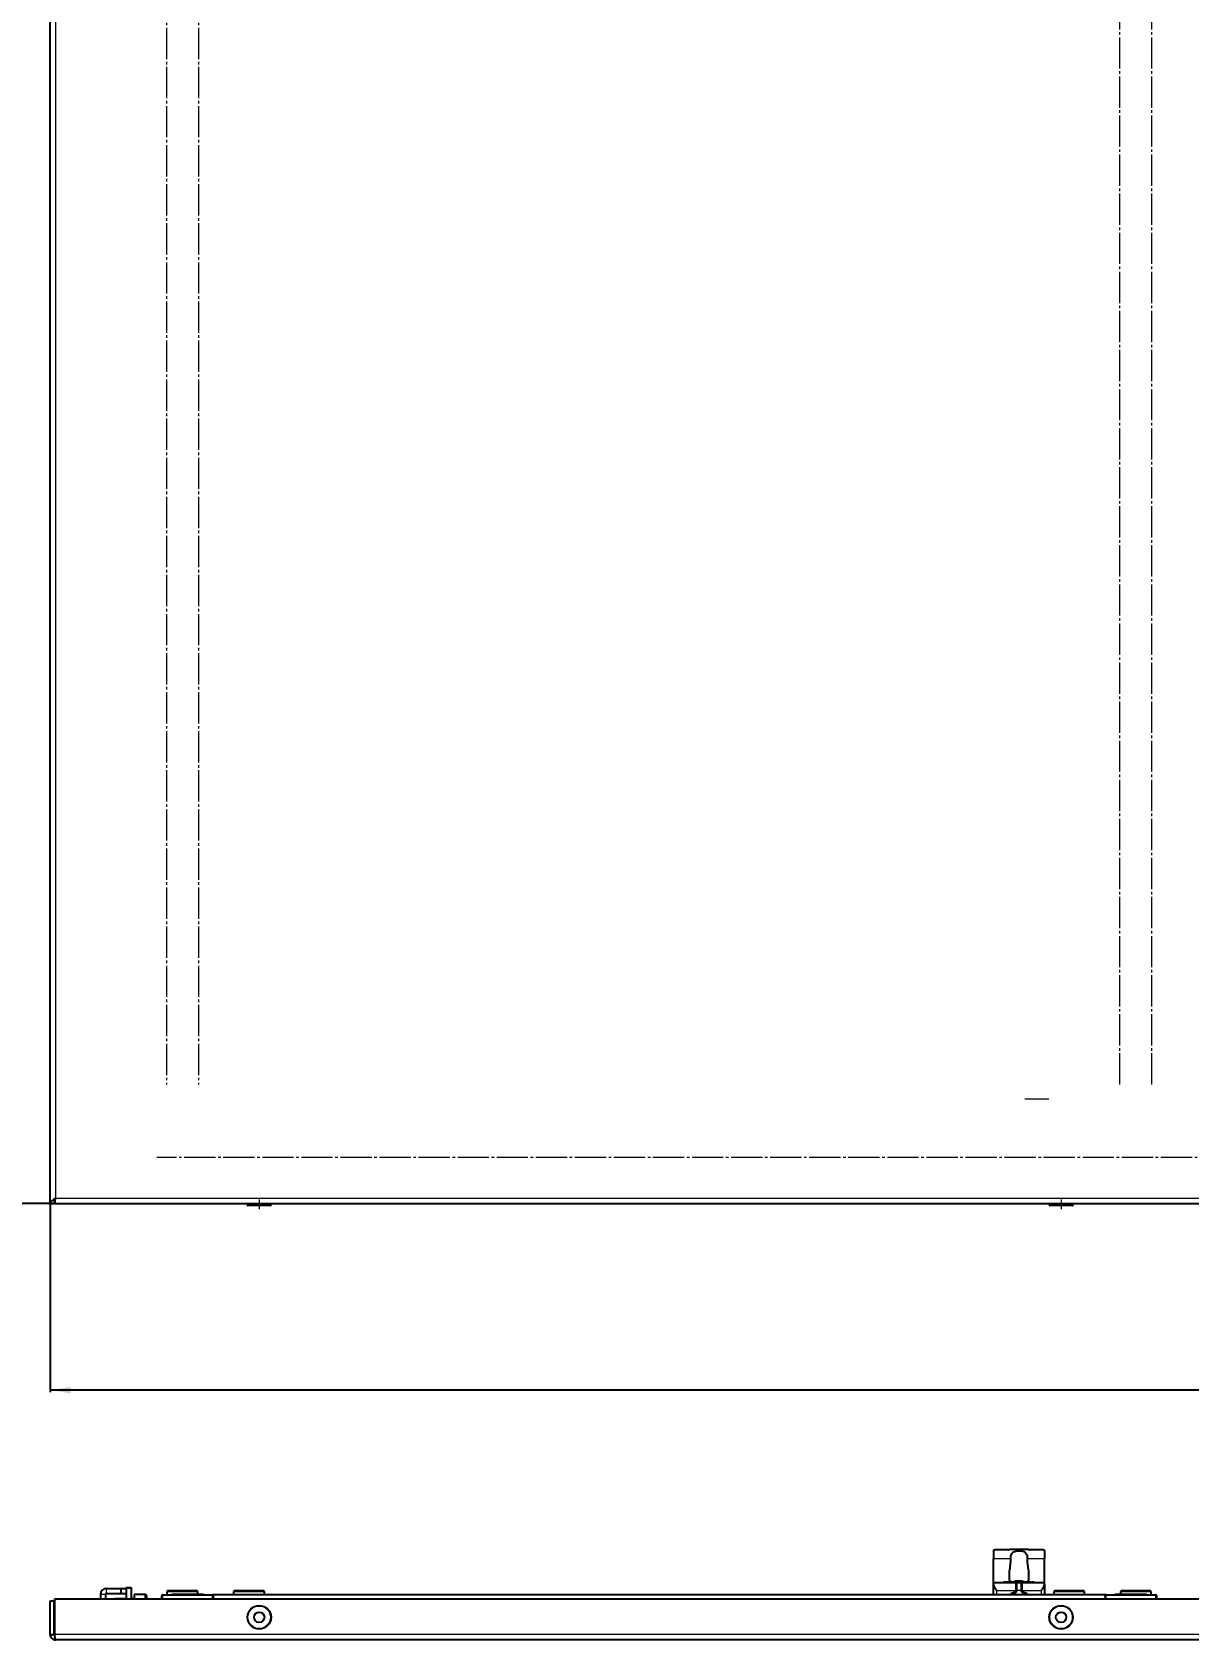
# Model space of a CAD drawing. Header units: millimetres. Extents: x -1161 to 1836, y -465 to 1013.
# Drawn here: x 633 to 1197, y -445 to 339 of the extents above; entities that cross this region are included whole.
import ezdxf

# ---------------------------------------------------------------- set-up
doc = ezdxf.new("R2010")
doc.units = ezdxf.units.MM
doc.linetypes.add('SLD-Осевая', pattern=[19.05, 15.24, -1.27, 1.27, -1.27])
doc.linetypes.add('SLD-Сплошная', pattern=[0])
doc.layers.add('FORMAT', color=7, linetype='SLD-Сплошная')
doc.styles.add('SLDTEXTSTYLE0', font='GOTHICI.TTF', dxfattribs={"width": 0.913})
doc.styles.add('SLDTEXTSTYLE1', font='GOTHIC.TTF', dxfattribs={"width": 0.913})
doc.dimstyles.new('SLDDIMSTYLE0', dxfattribs={"dimtxt": 20, "dimasz": 10, "dimexe": 0, "dimexo": 0.0625, "dimgap": 5, "dimtad": 2, "dimdec": 1, "dimrnd": 1e-09, "dimzin": 12, "dimdsep": 46, "dimtxsty": 'SLDTEXTSTYLE0', "dimsah": 1, "dimcen": 0.09, "dimadec": 0, "dimazin": 3, "dimtfac": 1, "dimtofl": 0, "dimtmove": 0, "dimatfit": 3, "dimfxl": 0, "dimfrac": 2, "dimtolj": 1, "dimtzin": 12, "dimarcsym": 0})

# ---------------------------------------------------------------- blocks, each defined once
blk = doc.blocks.new('_D_1')
at = {"layer": 'FORMAT'}
for p, q in [((643.82, 722.78), (582.53, 722.78)), ((583.53, 722.78), (583.53, -232.22)), ((643.82, -232.22), (582.53, -232.22))]:
    blk.add_line(p, q, dxfattribs=at)
for points in [[(583.53, 722.78), (581.99, 712.78), (585.06, 712.78)], [(583.53, -232.22), (585.06, -222.22), (581.99, -222.22)]]:
    blk.add_solid(points, dxfattribs=at)
at = {"layer": 'FORMAT', "insert": (557.98, 223.11), "char_height": 20, "attachment_point": 1, "rotation": 90, "style": 'SLDTEXTSTYLE1'}
blk.add_mtext('955', dxfattribs=at)
blk = doc.blocks.new('_D_2')
at = {"layer": 'FORMAT'}
for p, q in [((641.53, -232.23), (641.53, -324.22)), ((1835.53, -232.23), (1835.53, -324.22)), ((1835.53, -323.22), (641.53, -323.22))]:
    blk.add_line(p, q, dxfattribs=at)
for points in [[(641.53, -323.22), (651.53, -324.76), (651.53, -321.69)], [(1835.53, -323.22), (1825.53, -321.69), (1825.53, -324.76)]]:
    blk.add_solid(points, dxfattribs=at)
at = {"layer": 'FORMAT', "insert": (1208.98, -297.68), "char_height": 20, "attachment_point": 1, "style": 'SLDTEXTSTYLE1'}
blk.add_mtext('1194', dxfattribs=at)

msp = doc.modelspace()

# ---------------------------------------------------------------- linework, layer by layer
at = {"color": 7, "linetype": 'SLD-Сплошная', "lineweight": 25}
for p, q in [((641.53, -232.22), (641.53, 722.78)), ((641.53, -232.22), (643.53, -232.22)), ((643.83, -232.22), (643.83, -230.52)), ((643.83, -232.22), (1234.23, -232.22)), ((737.78, -232.22), (737.78, -232.97)), ((749.03, -233.22), (738.03, -233.22)), ((749.28, -232.97), (749.28, -232.22)), ((1128.78, -232.22), (1128.78, -232.97)), ((1131.52, -233.22), (1129.03, -233.22)), ((1140.03, -233.22), (1131.52, -233.22)), ((1140.28, -232.97), (1140.28, -232.22)), ((1101.53, -401.61), (1101.53, -405.45)), ((1101.53, -416.95), (1101.53, -405.45)), ((1108.55, -401.05), (1103.03, -401.05)), ((1109.44, -401), (1108.92, -401.01)), ((1118.63, -400.95), (1109.44, -400.95)), ((1119.15, -401.01), (1118.63, -400.99)), ((1125.03, -401.05), (1119.51, -401.05)), ((1126.53, -401.61), (1126.53, -405.45)), ((1126.53, -416.95), (1126.53, -405.45)), ((1109.18, -412.73), (1109.18, -415.32)), ((1118.88, -415.32), (1118.88, -412.73)), ((666.08, -422.9), (666.08, -424.95)), ((668.58, -422.9), (668.58, -424.95)), ((669.08, -419.9), (676.08, -419.9)), ((669.08, -422.4), (676.08, -422.4)), ((676.08, -419.9), (676.08, -422.4)), ((676.08, -419.9), (678.08, -419.9)), ((676.08, -422.4), (678.08, -422.4)), ((678.58, -419.94), (678.08, -419.9)), ((678.58, -419.4), (681.08, -419.4)), ((678.58, -419.9), (678.58, -419.4)), ((678.58, -419.9), (678.58, -424.95)), ((681.08, -419.4), (681.08, -419.9)), ((681.08, -419.9), (681.08, -424.95)), ((687.98, -422.9), (682.58, -422.9)), ((682.58, -422.9), (682.58, -424.95)), ((696.03, -424.95), (696.03, -423.25)), ((696.33, -422.95), (720.73, -422.95)), ((699.03, -420.95), (698.53, -421.45)), ((698.53, -421.45), (698.53, -422.95)), ((713.53, -421.45), (698.53, -421.45)), ((699.03, -420.95), (713.03, -420.95)), ((700.89, -422.75), (700.89, -422.95)), ((704.7, -422.75), (704.7, -422.95)), ((704.7, -422.75), (705.5, -422.75)), ((705.5, -422.75), (705.5, -422.95)), ((705.5, -422.75), (707.37, -422.75)), ((706.83, -422.75), (706.83, -422.72)), ((707.37, -422.75), (707.37, -422.95)), ((707.37, -422.75), (708.42, -422.75)), ((708.42, -422.75), (708.42, -422.95)), ((708.42, -422.75), (709.82, -422.75)), ((709.99, -422.72), (709.99, -422.95)), ((710.08, -422.75), (710.08, -422.95)), ((710.08, -422.75), (711.43, -422.75)), ((711.43, -422.75), (711.43, -422.95)), ((711.43, -422.75), (713.42, -422.75)), ((713.53, -421.45), (713.03, -420.95)), ((713.42, -422.75), (713.42, -422.95)), ((713.42, -422.75), (716.38, -422.75)), ((713.53, -422.75), (713.53, -421.45)), ((716.38, -422.75), (716.38, -422.95)), ((1156.03, -422.95), (721.03, -422.95)), ((721.03, -422.95), (721.03, -423.25)), ((721.03, -423.25), (721.03, -423.89)), ((731.53, -420.95), (731.03, -421.45)), ((731.03, -421.45), (731.03, -422.95)), ((746.03, -421.45), (731.03, -421.45)), ((731.53, -420.95), (745.53, -420.95)), ((746.03, -421.45), (745.53, -420.95)), ((746.03, -422.95), (746.03, -421.45)), ((1101.53, -417.82), (1101.53, -416.95)), ((1101.53, -416.95), (1115.03, -416.95)), ((1101.53, -422.95), (1101.53, -417.82)), ((1106.41, -416.85), (1106.41, -416.95)), ((1106.55, -416.85), (1106.55, -416.95)), ((1106.67, -416.85), (1106.67, -416.95)), ((1107.48, -416.85), (1106.67, -416.85)), ((1107.48, -416.85), (1107.48, -416.95)), ((1107.63, -416.85), (1107.63, -416.95)), ((1107.75, -416.85), (1107.75, -416.95)), ((1108.09, -416.85), (1108.09, -416.95)), ((1108.27, -416.85), (1108.27, -416.95)), ((1108.8, -416.85), (1108.8, -416.95)), ((1109.28, -416.85), (1109.28, -416.95)), ((1109.45, -416.85), (1109.45, -416.95)), ((1109.91, -416.85), (1109.91, -416.95)), ((1110.05, -416.85), (1110.05, -416.95)), ((1110.17, -416.85), (1110.17, -416.95)), ((1110.48, -416.85), (1110.48, -416.95)), ((1111.76, -416.85), (1110.64, -416.85)), ((1111.76, -416.85), (1111.76, -416.95)), ((1111.9, -416.85), (1111.9, -416.95)), ((1112.09, -416.85), (1112.09, -416.95)), ((1112.1, -416.85), (1112.1, -416.95)), ((1112.69, -416.85), (1112.1, -416.85)), ((1112.53, -416.44), (1112.52, -416.39)), ((1112.69, -416.85), (1112.69, -416.95)), ((1113.59, -416.85), (1113.02, -416.85)), ((1113.03, -416.95), (1115.03, -416.95)), ((1113.03, -420.95), (1113.03, -416.95)), ((1113.03, -420.95), (1113.03, -420.98)), ((1113.08, -416.35), (1113.08, -416.32)), ((1113.59, -416.85), (1113.59, -416.95)), ((1113.6, -416.85), (1113.6, -416.95)), ((1113.6, -416.85), (1113.78, -416.85)), ((1113.78, -416.85), (1113.78, -416.85)), ((1113.78, -416.85), (1113.78, -416.95)), ((1113.8, -416.85), (1113.8, -416.95)), ((1113.95, -416.85), (1113.95, -416.95)), ((1114.75, -416.85), (1113.95, -416.85)), ((1114.54, -416.62), (1114.55, -416.32)), ((1114.75, -416.62), (1114.78, -416.39)), ((1114.75, -416.85), (1114.75, -416.95)), ((1114.89, -416.85), (1114.89, -416.95)), ((1115.01, -416.85), (1115.01, -416.95)), ((1115.01, -416.88), (1115.35, -416.87)), ((1115.03, -416.95), (1115.03, -420.95)), ((1115.03, -420.98), (1115.03, -420.95)), ((1115.44, -416.85), (1115.44, -416.95)), ((1115.53, -416.95), (1126.53, -416.95)), ((1115.57, -416.85), (1115.57, -416.95)), ((1115.93, -416.85), (1115.93, -416.95)), ((1116.19, -416.85), (1116.19, -416.95)), ((1116.31, -416.85), (1116.31, -416.95)), ((1116.45, -416.85), (1116.45, -416.95)), ((1116.57, -416.85), (1116.57, -416.95)), ((1117, -416.85), (1117, -416.95)), ((1117.03, -416.85), (1117, -416.85)), ((1117.04, -416.85), (1117.04, -416.95)), ((1117.07, -416.85), (1117.07, -416.95)), ((1117.24, -416.85), (1117.24, -416.95)), ((1117.59, -416.85), (1117.59, -416.95)), ((1118.08, -416.85), (1118.08, -416.95)), ((1118.27, -416.85), (1118.27, -416.95)), ((1118.62, -416.85), (1118.62, -416.95)), ((1118.77, -416.85), (1118.77, -416.95)), ((1119.83, -416.85), (1118.77, -416.85)), ((1119.83, -416.85), (1119.83, -416.95)), ((1120.14, -416.85), (1120.14, -416.95)), ((1120.31, -416.85), (1120.31, -416.95)), ((1120.68, -416.85), (1120.68, -416.95)), ((1121.44, -416.85), (1120.68, -416.85)), ((1121.44, -416.85), (1121.44, -416.95)), ((1126.53, -417.82), (1126.53, -416.95)), ((1126.53, -417.82), (1126.53, -422.95)), ((1131.53, -420.95), (1131.03, -421.45)), ((1131.03, -421.45), (1131.03, -422.95)), ((1146.03, -421.45), (1131.03, -421.45)), ((1131.53, -420.95), (1145.53, -420.95)), ((1146.03, -421.45), (1145.53, -420.95)), ((1146.03, -422.95), (1146.03, -421.45)), ((1156.03, -422.95), (1156.03, -423.25)), ((1156.03, -423.89), (1156.03, -423.25)), ((1156.33, -422.95), (1180.73, -422.95)), ((1160.68, -422.75), (1160.68, -422.95)), ((1160.68, -422.75), (1161.03, -422.75)), ((1161.03, -422.75), (1161.03, -422.95)), ((1161.03, -422.75), (1161.28, -422.75)), ((1161.28, -422.75), (1161.28, -422.95)), ((1161.28, -422.75), (1161.39, -422.75)), ((1161.39, -422.75), (1161.39, -422.95)), ((1162.42, -422.75), (1162.42, -422.95)), ((1162.42, -422.75), (1163.07, -422.75)), ((1163.09, -422.75), (1163.09, -422.95)), ((1163.09, -422.75), (1163.43, -422.75)), ((1163.43, -422.75), (1163.43, -422.95)), ((1164.03, -420.95), (1163.53, -421.45)), ((1163.53, -421.45), (1163.53, -422.75)), ((1178.53, -421.45), (1163.53, -421.45)), ((1164.03, -420.95), (1178.03, -420.95)), ((1166.75, -422.95), (1166.75, -422.72)), ((1166.88, -422.75), (1167.66, -422.75)), ((1167.66, -422.75), (1167.66, -422.95)), ((1167.66, -422.75), (1168.46, -422.75)), ((1168.46, -422.75), (1168.46, -422.95)), ((1168.46, -422.75), (1168.94, -422.75)), ((1168.94, -422.75), (1168.94, -422.95)), ((1168.94, -422.75), (1170.33, -422.75)), ((1169.97, -422.72), (1169.97, -422.75)), ((1170.33, -422.75), (1170.33, -422.95)), ((1170.33, -422.75), (1171.38, -422.75)), ((1171.38, -422.75), (1171.38, -422.95)), ((1172.42, -422.75), (1172.42, -422.95)), ((1172.42, -422.75), (1174.39, -422.75)), ((1174.39, -422.75), (1174.39, -422.95)), ((1174.39, -422.75), (1176.38, -422.75)), ((1176.38, -422.75), (1176.38, -422.95)), ((1178.53, -421.45), (1178.03, -420.95)), ((1178.53, -422.95), (1178.53, -421.45)), ((1181.03, -423.25), (1181.03, -424.95)), ((641.53, -425.95), (643.53, -425.95)), ((641.53, -442.35), (641.53, -425.95)), ((643.53, -442.35), (643.53, -425.95)), ((643.83, -442.35), (643.83, -424.95)), ((643.83, -424.95), (1234.23, -424.95)), ((673.14, -424.9), (673.09, -424.95)), ((678.58, -424.9), (673.14, -424.9)), ((673.14, -424.9), (673.14, -424.95)), ((682.33, -424.9), (681.08, -424.9)), ((688.58, -423.5), (688.58, -424.95)), ((721.03, -423.89), (721.03, -424.95)), ((1156.03, -423.89), (1156.03, -424.95)), ((641.53, -442.35), (643.53, -442.35)), ((1233.93, -444.95), (644.13, -444.95))]:
    msp.add_line(p, q, dxfattribs=at)
at = {"color": 7, "linetype": 'SLD-Сплошная', "lineweight": 18}
for p, q in [((644.13, 720.18), (644.13, -229.62)), ((644.13, -229.62), (1233.93, -229.62)), ((737.78, -232.97), (749.28, -232.97)), ((1128.78, -232.97), (1131.39, -232.97)), ((1131.39, -232.97), (1140.28, -232.97)), ((1109.94, -405.45), (1101.53, -405.45)), ((1126.53, -405.45), (1118.12, -405.45)), ((668.58, -422.9), (666.08, -422.9)), ((669.08, -422.4), (669.08, -419.9)), ((681.08, -419.9), (678.58, -419.9)), ((687.98, -424.95), (687.98, -422.9)), ((696.33, -423.25), (696.03, -423.25)), ((696.33, -422.95), (696.33, -423.25)), ((696.33, -423.25), (696.33, -424.95)), ((720.73, -423.25), (696.33, -423.25)), ((702.13, -422.75), (702.13, -422.95)), ((720.73, -422.95), (720.73, -423.25)), ((721.03, -423.25), (720.73, -423.25)), ((720.73, -424.95), (720.73, -423.25)), ((1103.03, -420.95), (1103.03, -422.95)), ((1103.03, -420.95), (1112.53, -420.95)), ((1110.64, -416.85), (1110.64, -416.95)), ((1112.17, -421.46), (1112.31, -421.94)), ((1112.53, -420.95), (1112.53, -416.95)), ((1112.53, -420.95), (1113.03, -420.95)), ((1112.53, -420.98), (1112.53, -420.95)), ((1112.53, -420.98), (1113.03, -420.98)), ((1115.03, -420.95), (1113.03, -420.95)), ((1115.03, -420.95), (1115.53, -420.95)), ((1115.03, -420.98), (1115.53, -420.98)), ((1115.53, -416.95), (1115.53, -420.95)), ((1115.53, -420.95), (1115.53, -420.98)), ((1115.53, -420.95), (1125.03, -420.95)), ((1115.76, -421.94), (1115.89, -421.46)), ((1125.03, -422.95), (1125.03, -420.95)), ((1156.33, -423.25), (1156.03, -423.25)), ((1156.33, -423.25), (1156.33, -422.95)), ((1180.73, -423.25), (1156.33, -423.25)), ((1156.33, -423.25), (1156.33, -424.95)), ((1165.16, -422.75), (1165.16, -422.95)), ((1180.73, -422.95), (1180.73, -423.25)), ((1180.73, -424.95), (1180.73, -423.25)), ((1181.03, -423.25), (1180.73, -423.25)), ((682.33, -424.95), (682.33, -424.9)), ((1234.23, -442.35), (643.83, -442.35))]:
    msp.add_line(p, q, dxfattribs=at)
at = {"color": 7, "linetype": 'SLD-Сплошная', "lineweight": 25, "flags": 128}
for points in [[(643.83, -430.93), (643.67, -431.2), (643.53, -431.45)], [(643.53, -435.45), (643.71, -433.83), (643.83, -433.35)], [(643.83, -437.55), (643.71, -437.06), (643.53, -435.45)], [(643.53, -439.45), (643.67, -439.7), (643.83, -439.96)]]:
    msp.add_lwpolyline(points, dxfattribs=at)
at = {"color": 7, "linetype": 'SLD-Сплошная', "lineweight": 18, "flags": 128}
for points in [[(643.83, -431.52), (643.54, -432.11), (643.53, -432.13)], [(643.53, -438.76), (643.54, -438.78), (643.83, -439.37)]]:
    msp.add_lwpolyline(points, dxfattribs=at)
at = {"color": 7, "linetype": 'SLD-Сплошная', "lineweight": 25}
for centre, radius in [((743.53, -433.95), 5.75), ((1134.53, -433.95), 5.75), ((743.53, -433.95), 2.5), ((1134.53, -433.95), 2.5)]:
    msp.add_circle(centre, radius, dxfattribs=at)
at = {"color": 7, "linetype": 'SLD-Сплошная', "lineweight": 18}
for centre in [(743.53, -433.95), (1134.53, -433.95)]:
    msp.add_circle(centre, 5.5, dxfattribs=at)
at = {"color": 7, "linetype": 'SLD-Сплошная', "lineweight": 25}
for centre, radius, start, end in [((738.03, -232.97), 0.25, 180, 270), ((749.03, -232.97), 0.25, 270, 0), ((1129.03, -232.97), 0.25, 180, 270), ((1140.03, -232.97), 0.25, 270, 0), ((669.08, -422.9), 3, 90, 180), ((669.08, -422.9), 0.5, 90, 180), ((678.08, -422.9), 0.5, 0, 90), ((687.98, -423.5), 0.6, 0, 90), ((696.33, -423.25), 0.3, 90, 180), ((720.73, -423.25), 0.3, 0, 90), ((1114.03, -427.95), 6.25, 106.01339, 126.8699), ((1114.03, -424.25), 8, 100.36105, 108.44798), ((1114.03, -424.2), 7.96, 100.89077, 108.04758), ((1111.72, -417.25), 0.629, 75.56061, 104.43939), ((1114.1, -422.66), 6.42, 102.43439, 110.29863), ((1112.03, -420.98), 1, 286.01339, 0), ((1113.27, -420.1), 3.79, 92.89181, 101.41741), ((1113.78, -423.86), 7.54, 92.0538, 98.08286), ((1113.01, -416.84), 0.529, 72.04531, 81.62058), ((1113.3, -420.67), 4.35, 79.33098, 87.2142), ((1114.76, -420.67), 4.35, 92.7858, 100.66902), ((1110.78, -417.37), 3.47, 12.23422, 16.46564), ((1114.71, -423.88), 7.26, 85.75775, 94.24225), ((1114.28, -423.87), 7.56, 85.34019, 87.94363), ((1115.07, -416.91), 0.598, 99.01037, 119.47613), ((1113.91, -418.57), 2.34, 55.39631, 68.27823), ((1114.79, -420.1), 3.79, 78.58259, 87.10819), ((1116.03, -420.98), 1, 180, 253.98661), ((1114.03, -424.25), 8, 70.1778, 79.63895), ((1114.03, -427.95), 6.25, 53.1301, 73.98661), ((1156.33, -423.25), 0.3, 90, 180), ((1180.73, -423.25), 0.3, 0, 90), ((682.33, -424.65), 0.25, 270, 0)]:
    msp.add_arc(centre, radius, start, end, dxfattribs=at)
at = {"color": 7, "linetype": 'SLD-Сплошная', "lineweight": 18}
for centre, radius, start, end in [((1114.03, -427.95), 6.75, 106.01339, 132.20545), ((1112.03, -420.98), 0.5, 286.01339, 0), ((1116.03, -420.98), 0.5, 180, 253.98661), ((1114.03, -427.95), 6.75, 47.79455, 73.98661)]:
    msp.add_arc(centre, radius, start, end, dxfattribs=at)
at = {"color": 7, "linetype": 'SLD-Сплошная', "lineweight": 25}
for points, knots in [([(644.13, -229.62), (643.84, -229.81), (643.21, -230.21), (642.35, -230.84), (641.67, -231.52), (641.58, -231.98), (641.53, -232.22)], [0, 0, 0, 0, 0.211353, 0.466168, 0.72109, 1, 1, 1, 1]), ([(644.13, -229.62), (643.99, -230), (643.77, -230.63), (643.57, -231.49), (643.54, -231.98), (643.53, -232.22)], [0, 0, 0, 0, 0.4375, 0.71569, 1, 1, 1, 1]), ([(1103.03, -401.05), (1102.86, -401.05), (1102.53, -401.06), (1102.08, -401.12), (1101.74, -401.24), (1101.56, -401.41), (1101.54, -401.55), (1101.53, -401.61)], [0, 0, 0, 0, 0.2129, 0.425707, 0.640613, 0.853382, 1, 1, 1, 1]), ([(1108.55, -401.05), (1108.65, -401.04), (1108.78, -401.02), (1108.89, -401.01), (1108.92, -401.01)], [0, 0, 0, 0, 0.789403, 1, 1, 1, 1]), ([(1109.94, -405.45), (1109.89, -406.44), (1109.78, -408.59), (1109.26, -411.03), (1109.2, -412.34), (1109.18, -412.73)], [0, 0, 0, 0, 0.378823, 0.812228, 1, 1, 1, 1]), ([(1109.94, -405.45), (1109.96, -405.03), (1110, -404.2), (1110.36, -403.11), (1111.01, -402.3), (1111.94, -401.81), (1113.09, -401.57), (1114.42, -401.52), (1115.76, -401.69), (1116.89, -402.16), (1117.62, -402.96), (1118, -403.99), (1118.12, -404.86), (1118.12, -405.35), (1118.12, -405.45)], [0, 0, 0, 0, 0.088505, 0.177138, 0.262858, 0.344694, 0.430485, 0.525193, 0.625645, 0.723911, 0.812494, 0.894483, 0.978997, 1, 1, 1, 1]), ([(1118.88, -412.73), (1118.8, -411.82), (1118.62, -409.96), (1118.16, -407.37), (1118.13, -405.83), (1118.12, -405.45)], [0, 0, 0, 0, 0.417668, 0.852903, 1, 1, 1, 1]), ([(1119.15, -401.01), (1119.16, -401.01), (1119.27, -401.02), (1119.4, -401.04), (1119.51, -401.05)], [0, 0, 0, 0, 0.1619735, 1, 1, 1, 1]), ([(1126.53, -401.61), (1126.52, -401.53), (1126.49, -401.37), (1126.25, -401.21), (1125.89, -401.11), (1125.46, -401.06), (1125.16, -401.05), (1125.03, -401.05)], [0, 0, 0, 0, 0.205683, 0.411346, 0.618649, 0.832339, 1, 1, 1, 1]), ([(1109.18, -415.32), (1109.22, -415.59), (1109.31, -416.13), (1110.1, -416.59), (1111.09, -416.79), (1111.87, -416.83), (1112.15, -416.84)], [0, 0, 0, 0, 0.289157, 0.579411, 0.847533, 1, 1, 1, 1]), ([(1116.02, -416.85), (1116.46, -416.81), (1117.37, -416.74), (1118.32, -416.44), (1118.81, -415.95), (1118.86, -415.51), (1118.88, -415.32)], [0, 0, 0, 0, 0.258101, 0.532051, 0.800559, 1, 1, 1, 1]), ([(700.89, -422.75), (701.07, -422.75), (701.41, -422.75), (701.9, -422.75), (702.13, -422.75)], [0, 0, 0, 0, 0.5368, 1, 1, 1, 1]), ([(702.13, -422.75), (702.5, -422.75), (703.2, -422.75), (704.05, -422.75), (704.5, -422.75), (704.53, -422.75)], [0, 0, 0, 0, 0.522436, 0.975646, 1, 1, 1, 1]), ([(1101.53, -417.82), (1101.55, -417.99), (1101.61, -418.42), (1102.08, -419.37), (1102.61, -420.26), (1102.96, -420.83), (1103.03, -420.94), (1103.03, -420.95)], [0, 0, 0, 0, 0.19414, 0.485275, 0.898779, 0.996769, 1, 1, 1, 1]), ([(1106.55, -416.85), (1106.53, -416.85), (1106.49, -416.85), (1106.44, -416.85), (1106.41, -416.85), (1106.41, -416.85), (1106.41, -416.85)], [0, 0, 0, 0, 0.280836, 0.55925, 0.779182, 1, 1, 1, 1]), ([(1106.67, -416.85), (1106.67, -416.85), (1106.67, -416.85), (1106.64, -416.85), (1106.6, -416.85), (1106.57, -416.85), (1106.55, -416.85)], [0, 0, 0, 0, 0.280888, 0.559482, 0.77927, 1, 1, 1, 1]), ([(1107.63, -416.85), (1107.62, -416.85), (1107.58, -416.85), (1107.53, -416.85), (1107.5, -416.85), (1107.48, -416.85)], [0, 0, 0, 0, 0.2806376, 0.5608768, 1, 1, 1, 1]), ([(1107.75, -416.85), (1107.75, -416.85), (1107.75, -416.85), (1107.72, -416.85), (1107.68, -416.85), (1107.65, -416.85), (1107.63, -416.85)], [0, 0, 0, 0, 0.280941, 0.559114, 0.779089, 1, 1, 1, 1]), ([(1108.27, -416.85), (1108.21, -416.85), (1108.1, -416.85), (1108.09, -416.85), (1108.09, -416.85)], [0, 0, 0, 0, 0.559312, 1, 1, 1, 1]), ([(1108.8, -416.85), (1108.75, -416.85), (1108.63, -416.85), (1108.43, -416.85), (1108.33, -416.85), (1108.27, -416.85)], [0, 0, 0, 0, 0.280496, 0.560765, 1, 1, 1, 1]), ([(1109.28, -416.85), (1109.21, -416.85), (1109.09, -416.85), (1108.89, -416.85), (1108.8, -416.85)], [0, 0, 0, 0, 0.560137, 1, 1, 1, 1]), ([(1109.45, -416.85), (1109.45, -416.85), (1109.43, -416.85), (1109.33, -416.85), (1109.28, -416.85)], [0, 0, 0, 0, 0.5599138, 1, 1, 1, 1]), ([(1110.05, -416.85), (1110.03, -416.85), (1109.99, -416.85), (1109.94, -416.85), (1109.91, -416.85), (1109.91, -416.85), (1109.91, -416.85)], [0, 0, 0, 0, 0.280765, 0.559178, 0.779175, 1, 1, 1, 1]), ([(1110.17, -416.85), (1110.17, -416.85), (1110.17, -416.85), (1110.14, -416.85), (1110.1, -416.85), (1110.07, -416.85), (1110.05, -416.85)], [0, 0, 0, 0, 0.280828, 0.559417, 0.779393, 1, 1, 1, 1]), ([(1110.64, -416.85), (1110.62, -416.85), (1110.58, -416.85), (1110.52, -416.85), (1110.49, -416.85), (1110.49, -416.85), (1110.48, -416.85)], [0, 0, 0, 0, 0.280951, 0.559967, 0.779431, 1, 1, 1, 1]), ([(1111.9, -416.85), (1111.9, -416.85), (1111.89, -416.85), (1111.86, -416.85), (1111.81, -416.85), (1111.78, -416.85), (1111.76, -416.85)], [0, 0, 0, 0, 0.2807125, 0.5587014, 0.7790455, 1, 1, 1, 1]), ([(1112.1, -416.85), (1112.1, -416.85), (1112.09, -416.85), (1112.09, -416.85), (1112.09, -416.85)], [0, 0, 0, 0, 0.560081, 1, 1, 1, 1]), ([(1112.53, -416.95), (1112.53, -416.95), (1112.54, -416.95), (1112.54, -416.95), (1112.55, -416.95), (1112.59, -416.95), (1112.71, -416.95), (1112.93, -416.95), (1113, -416.95), (1113.03, -416.95)], [0, 0, 0, 0, 0.00167, 0.003889, 0.009531, 0.034361, 0.132751, 0.526214, 1, 1, 1, 1]), ([(1112.87, -416.85), (1112.85, -416.85), (1112.8, -416.85), (1112.73, -416.85), (1112.71, -416.85), (1112.69, -416.85)], [0, 0, 0, 0, 0.281226, 0.561522, 1, 1, 1, 1]), ([(1113.6, -416.85), (1113.6, -416.85), (1113.6, -416.85), (1113.59, -416.85), (1113.59, -416.85)], [0, 0, 0, 0, 0.559504, 1, 1, 1, 1]), ([(1113.95, -416.85), (1113.93, -416.85), (1113.89, -416.85), (1113.83, -416.85), (1113.8, -416.85), (1113.8, -416.85), (1113.8, -416.85)], [0, 0, 0, 0, 0.2808549, 0.5597179, 0.7795181, 1, 1, 1, 1]), ([(1114.89, -416.85), (1114.87, -416.85), (1114.83, -416.85), (1114.78, -416.85), (1114.75, -416.85), (1114.75, -416.85), (1114.75, -416.85)], [0, 0, 0, 0, 0.280813, 0.559099, 0.77917, 1, 1, 1, 1]), ([(1115.01, -416.85), (1115.01, -416.85), (1115.01, -416.85), (1114.98, -416.85), (1114.94, -416.85), (1114.91, -416.85), (1114.89, -416.85)], [0, 0, 0, 0, 0.280912, 0.559405, 0.779108, 1, 1, 1, 1]), ([(1115.03, -416.95), (1115.07, -416.95), (1115.15, -416.95), (1115.41, -416.95), (1115.53, -416.95), (1115.53, -416.95)], [0, 0, 0, 0, 0.475461, 0.994056, 1, 1, 1, 1]), ([(1115.44, -416.85), (1115.42, -416.85), (1115.38, -416.85), (1115.33, -416.85), (1115.3, -416.85), (1115.3, -416.85), (1115.3, -416.85)], [0, 0, 0, 0, 0.280888, 0.559023, 0.779155, 1, 1, 1, 1]), ([(1115.57, -416.85), (1115.56, -416.85), (1115.56, -416.85), (1115.54, -416.85), (1115.49, -416.85), (1115.46, -416.85), (1115.44, -416.85)], [0, 0, 0, 0, 0.2809, 0.559498, 0.779148, 1, 1, 1, 1]), ([(1115.93, -416.85), (1115.88, -416.85), (1115.77, -416.85), (1115.64, -416.85), (1115.57, -416.85), (1115.57, -416.85), (1115.57, -416.85)], [0, 0, 0, 0, 0.280935, 0.559487, 0.779245, 1, 1, 1, 1]), ([(1116.19, -416.85), (1116.15, -416.85), (1116.07, -416.85), (1115.98, -416.85), (1115.93, -416.85)], [0, 0, 0, 0, 0.559441, 1, 1, 1, 1]), ([(1116.31, -416.85), (1116.3, -416.85), (1116.3, -416.85), (1116.22, -416.85), (1116.19, -416.85)], [0, 0, 0, 0, 0.560313, 1, 1, 1, 1]), ([(1116.45, -416.85), (1116.43, -416.85), (1116.39, -416.85), (1116.34, -416.85), (1116.31, -416.85), (1116.31, -416.85), (1116.31, -416.85)], [0, 0, 0, 0, 0.28091, 0.559174, 0.779166, 1, 1, 1, 1]), ([(1116.57, -416.85), (1116.57, -416.85), (1116.57, -416.85), (1116.54, -416.85), (1116.5, -416.85), (1116.47, -416.85), (1116.45, -416.85)], [0, 0, 0, 0, 0.280849, 0.55949, 0.779158, 1, 1, 1, 1]), ([(1117.07, -416.85), (1117.06, -416.85), (1117.04, -416.85), (1117.04, -416.85), (1117.04, -416.85)], [0, 0, 0, 0, 0.560691, 1, 1, 1, 1]), ([(1117.24, -416.85), (1117.2, -416.85), (1117.14, -416.85), (1117.09, -416.85), (1117.07, -416.85)], [0, 0, 0, 0, 0.559542, 1, 1, 1, 1]), ([(1117.59, -416.85), (1117.52, -416.85), (1117.39, -416.85), (1117.29, -416.85), (1117.24, -416.85)], [0, 0, 0, 0, 0.5605138, 1, 1, 1, 1]), ([(1118.08, -416.85), (1118, -416.85), (1117.87, -416.85), (1117.67, -416.85), (1117.59, -416.85)], [0, 0, 0, 0, 0.559217, 1, 1, 1, 1]), ([(1118.27, -416.85), (1118.27, -416.85), (1118.26, -416.85), (1118.13, -416.85), (1118.08, -416.85)], [0, 0, 0, 0, 0.56034, 1, 1, 1, 1]), ([(1118.77, -416.85), (1118.75, -416.85), (1118.7, -416.85), (1118.65, -416.85), (1118.62, -416.85), (1118.62, -416.85), (1118.62, -416.85)], [0, 0, 0, 0, 0.280872, 0.559701, 0.779382, 1, 1, 1, 1]), ([(1120.31, -416.85), (1120.26, -416.85), (1120.16, -416.85), (1120.15, -416.85), (1120.14, -416.85)], [0, 0, 0, 0, 0.558947, 1, 1, 1, 1]), ([(1120.68, -416.85), (1120.61, -416.85), (1120.47, -416.85), (1120.36, -416.85), (1120.31, -416.85)], [0, 0, 0, 0, 0.559747, 1, 1, 1, 1]), ([(1125.03, -420.95), (1125.03, -420.94), (1125.1, -420.83), (1125.45, -420.26), (1125.98, -419.37), (1126.45, -418.42), (1126.51, -417.99), (1126.53, -417.82)], [0, 0, 0, 0, 0.003231, 0.101221, 0.514725, 0.80586, 1, 1, 1, 1]), ([(1161.39, -422.75), (1161.53, -422.75), (1161.8, -422.75), (1162.23, -422.75), (1162.42, -422.75)], [0, 0, 0, 0, 0.547643, 1, 1, 1, 1]), ([(1163.43, -422.75), (1163.77, -422.75), (1164.4, -422.75), (1164.92, -422.75), (1165.16, -422.75)], [0, 0, 0, 0, 0.5367999, 1, 1, 1, 1]), ([(1165.16, -422.75), (1165.49, -422.75), (1166.09, -422.75), (1166.66, -422.75), (1166.69, -422.75), (1166.7, -422.75)], [0, 0, 0, 0, 0.415678, 0.776277, 1, 1, 1, 1]), ([(1171.56, -422.75), (1171.6, -422.75), (1171.88, -422.75), (1172.17, -422.75), (1172.42, -422.75)], [0, 0, 0, 0, 0.1394984, 1, 1, 1, 1]), ([(643.53, -442.35), (643.56, -442.52), (643.6, -442.75), (643.81, -442.82), (643.87, -442.84)], [0, 0, 0, 0, 0.7245637, 1, 1, 1, 1])]:
    msp.add_open_spline(points, degree=3, knots=knots, dxfattribs=at)
for points in [[(643.83, -232.22), (643.86, -232.19), (643.91, -232.11), (643.98, -231.51), (644.06, -230.65), (644.11, -229.97), (644.13, -229.62)], [(641.53, -442.35), (641.57, -442.69), (641.65, -443.37), (642.25, -444.23), (643.11, -444.83), (643.79, -444.91), (644.13, -444.95)], [(644.13, -444.95), (644.11, -444.91), (644.06, -444.83), (643.98, -444.23), (643.91, -443.37), (643.86, -442.69), (643.83, -442.35)]]:
    msp.add_open_spline(points, degree=3, dxfattribs=at)
at = {"layer": 'FORMAT', "linetype": 'SLD-Осевая', "lineweight": 18}
for p, q in [((698.23, 664.78), (698.23, -174.22)), ((713.83, 664.78), (713.83, -174.22)), ((1163.23, -174.22), (1163.23, 664.78)), ((1178.83, -174.22), (1178.83, 664.78)), ((1116.88, -181.18), (1128.53, -181.18)), ((1236.53, -209.72), (693.53, -209.72)), ((743.53, -230.22), (743.53, -234.97)), ((1134.53, -230.22), (1134.53, -234.97))]:
    msp.add_line(p, q, dxfattribs=at)

# ---------------------------------------------------------------- dimensions: what is measured, and where the dimension line sits
at = {"layer": 'FORMAT'}
dim = msp.add_linear_dim(base=(583.53, -232.22), p1=(643.83, 722.78), p2=(643.83, -232.22), angle=90, dimstyle='SLDDIMSTYLE0', dxfattribs=at)
dim.commit()
dim.dimension.update_dxf_attribs({"geometry": '_D_1', "text_midpoint": (583.53, 245.28), "dimtype": 160})
dim = msp.add_linear_dim(base=(641.53, -323.22), p1=(1835.53, -232.22), p2=(641.53, -232.22), dimstyle='SLDDIMSTYLE0', dxfattribs=at)
dim.commit()
dim.dimension.update_dxf_attribs({"geometry": '_D_2', "text_midpoint": (1238.53, -323.22), "dimtype": 160})

doc.saveas('drawing.dxf')
